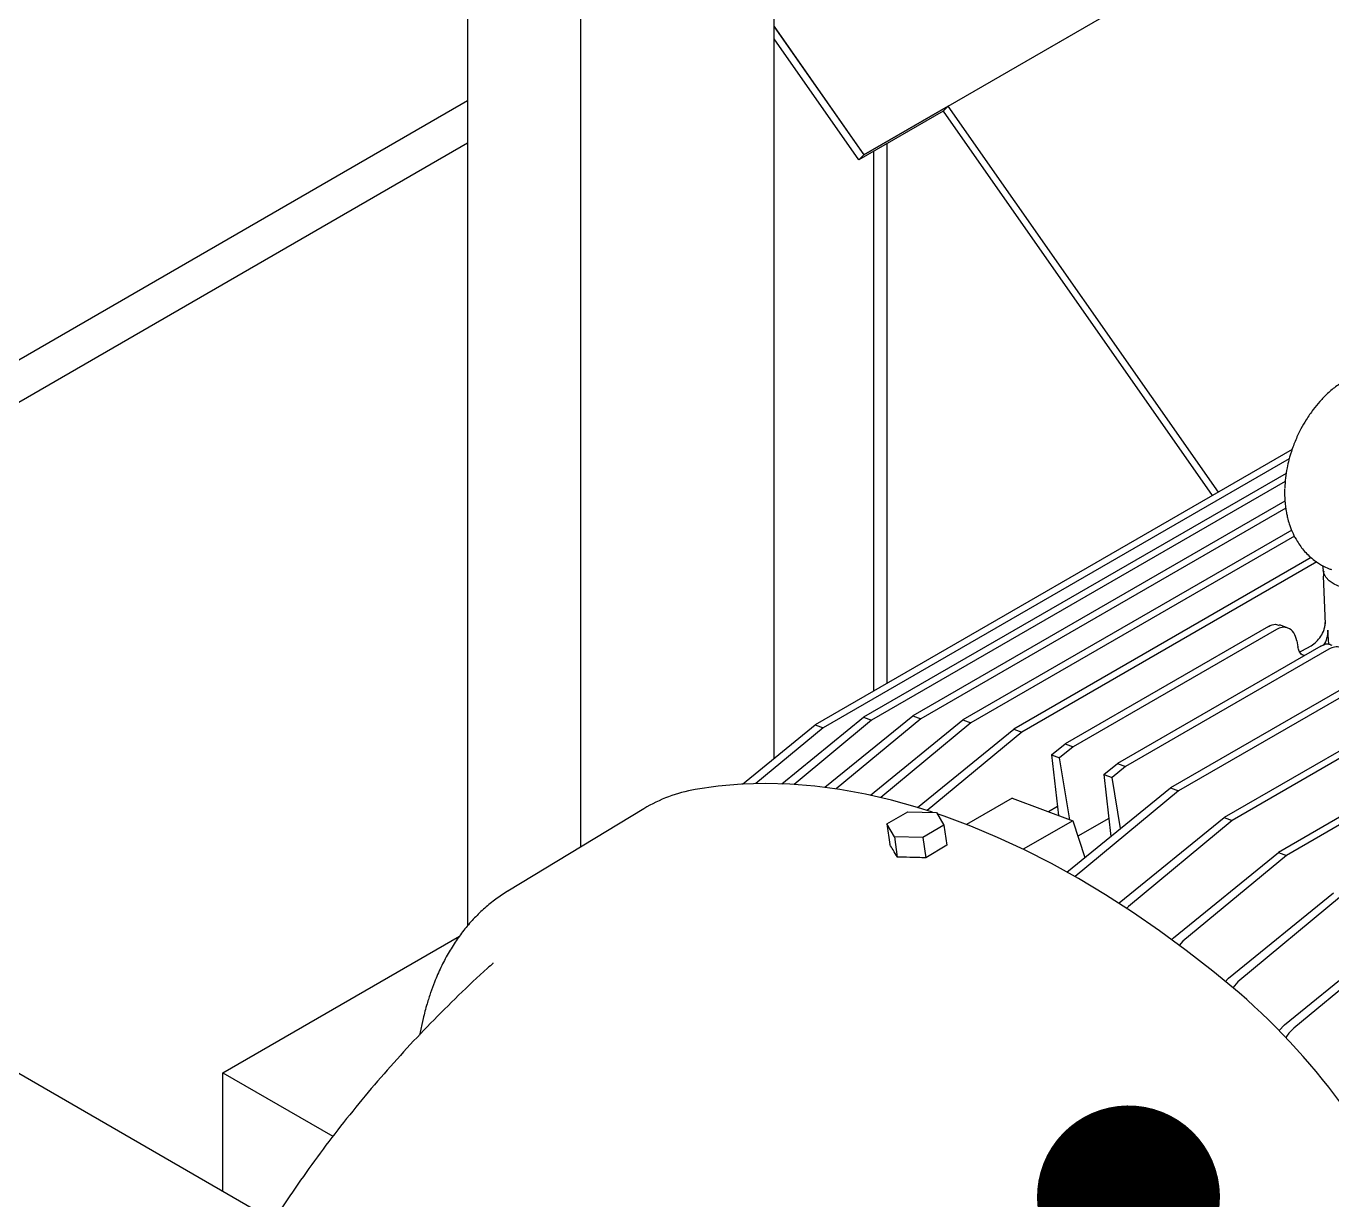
# Model space of a CAD drawing. Header units: millimetres. Extents: x 1293 to 41893, y 1011 to 26911.
# Drawn here: x 3597.6 to 3817.1, y 23242.7 to 23440 of the extents above; entities that cross this region are included whole.
import ezdxf

# ---------------------------------------------------------------- set-up
doc = ezdxf.new("R2010")
doc.units = ezdxf.units.MM
doc.header["$LTSCALE"] = 50
doc.layers.add('CAPA_1', color=7, linetype='Continuous')
doc.layers.add('STRUC', color=4, linetype='Continuous')
doc.dimstyles.new('SLDDIMSTYLE2', dxfattribs={"dimtxt": 0.18, "dimasz": 30.769231, "dimexe": 0, "dimexo": 0.0625, "dimgap": 0, "dimtad": 0, "dimtih": 1, "dimtoh": 1, "dimdec": 0, "dimrnd": 1e-09, "dimzin": 0, "dimdsep": 46, "dimtxsty": 'Standard', "dimblk1": 'DOT', "dimblk2": 'DOT', "dimsah": 1, "dimcen": 0.09, "dimadec": 0, "dimazin": 0, "dimtfac": 30.769231, "dimtdec": 0, "dimtofl": 0, "dimtmove": 0, "dimatfit": 3, "dimldrblk": 'DOT', "dimfxl": 1, "dimfrac": 2, "dimtolj": 1, "dimtzin": 0, "dimarcsym": 0})

# ---------------------------------------------------------------- blocks, each defined once
blk = doc.blocks.new('_Dot')
at = {"color": 0, "linetype": 'ByBlock', "lineweight": -2}
blk.add_line((-0.5, 0), (-1, 0), dxfattribs=at)
at = {"color": 0, "linetype": 'ByBlock', "const_width": 0.5}
blk.add_lwpolyline([(-0.25, 0, 1), (0.25, 0, 1)], format="xyb", close=True, dxfattribs=at)

msp = doc.modelspace()

# ---------------------------------------------------------------- linework, layer by layer
at = {"color": 7, "linetype": 'Continuous', "lineweight": 25}
for p, q in [((3738.4532522, 23418.3590993), (3976.5772458, 23555.9184256)), ((3739.8674658, 23419.1755074), (3976.5780321, 23555.9183259)), ((3752.5953879, 23426.5231804), (3976.5851084, 23555.9174283)), ((3639.1863933, 23239.162084), (3106.6639586, 23546.580742)), ((3723.3623641, 23316.9259721), (3723.3623641, 23462.0613334)), ((3671.7888604, 23454.9319055), (3671.7888604, 23288.7185814)), ((3690.8080674, 23443.952351), (3690.8080674, 23301.993897)), ((3723.3623641, 23439.9228203), (3738.4532522, 23418.3590993)), ((3723.3623641, 23439.8876197), (3738.4532522, 23418.3590993)), ((3737.6141383, 23417.5275408), (3723.3623641, 23437.8728917)), ((3751.7562739, 23425.6916219), (3737.6141383, 23417.5275408)), ((3752.5953879, 23426.5231804), (3738.4532522, 23418.3590993)), ((3752.5953879, 23426.5231804), (3751.7562739, 23425.6916219)), ((3751.7562739, 23425.6916219), (3797.019689, 23361.0751011)), ((3798.0540757, 23361.6722399), (3752.5953879, 23426.5231804)), ((3738.4532522, 23418.3590993), (3737.6141383, 23417.5275408)), ((3740.047298, 23418.9321739), (3740.047298, 23328.1856398)), ((3742.292362, 23420.2282218), (3742.292362, 23329.4816877)), ((3810.4317266, 23368.8177056), (3730.2621466, 23322.5367922)), ((3887.5747705, 23368.2569111), (3789.9940347, 23311.9247514)), ((3888.9197128, 23367.7543441), (3791.338977, 23311.4221844)), ((3809.9585618, 23367.2655677), (3731.6070889, 23322.0342252)), ((3809.4455378, 23364.8128951), (3738.3991759, 23323.7987034)), ((3809.2797842, 23363.4382219), (3739.7441181, 23323.2961364)), ((3896.5875717, 23363.2778313), (3799.0068359, 23306.9456716)), ((3897.9325139, 23362.7752643), (3800.3517781, 23306.4431046)), ((3809.2358867, 23360.1603845), (3746.6784751, 23324.0467595)), ((3809.3703125, 23358.9590012), (3748.0234174, 23323.5441925)), ((3905.7249612, 23357.4109003), (3808.1442254, 23301.0787406)), ((3907.0699035, 23356.9083332), (3809.4891676, 23300.5761735)), ((3810.3673429, 23355.2675958), (3755.0894644, 23323.3563558)), ((3810.8326906, 23354.2572497), (3756.4344067, 23322.8537888)), ((3813.6662527, 23350.6662768), (3763.6250422, 23321.7781009)), ((3814.5766963, 23349.9128791), (3764.9699844, 23321.2755339)), ((3815.5640631, 23349.2995983), (3815.655036, 23348.4742881)), ((3815.6873813, 23347.5487946), (3816.0132564, 23339.5300603)), ((3806.4576481, 23339.0731274), (3772.2808203, 23319.3432647)), ((3809.7911416, 23338.7810851), (3808.3252038, 23339.3288647)), ((3807.8025904, 23338.5705604), (3773.6257626, 23318.8406977)), ((3816.5932136, 23336.1047935), (3816.4268394, 23338.4507215)), ((3815.2782618, 23335.7771126), (3781.1014341, 23316.0472499)), ((3816.6232041, 23335.2745456), (3782.4463763, 23315.5446829)), ((3811.219439, 23336.666951), (3811.3861584, 23335.6649637)), ((3811.7142349, 23334.8074626), (3812.1008765, 23334.948666)), ((3812.1008765, 23334.948666), (3813.6466632, 23335.8410297)), ((3724.6608571, 23312.6268679), (3738.3991759, 23323.7987034)), ((3731.89545, 23312.0253814), (3746.6784751, 23324.0467595)), ((3738.3991759, 23323.7987034), (3739.7441181, 23323.2961364)), ((3746.6784751, 23324.0467595), (3748.0234174, 23323.5441925)), ((3718.0067978, 23312.57089), (3730.2621466, 23322.5367922)), ((3731.6070889, 23322.0342252), (3720.2865039, 23312.6593075)), ((3739.7441181, 23323.2961364), (3726.7343792, 23312.5223793)), ((3730.2621466, 23322.5367922), (3731.6070889, 23322.0342252)), ((3748.0234174, 23323.5441925), (3733.7940579, 23311.7604309)), ((3739.5296301, 23310.7032858), (3755.0894644, 23323.3563558)), ((3756.4344067, 23322.8537888), (3741.2819176, 23310.3055558)), ((3747.4611498, 23308.6338182), (3763.6250422, 23321.7781009)), ((3755.0894644, 23323.3563558), (3756.4344067, 23322.8537888)), ((3763.6250422, 23321.7781009), (3764.9699844, 23321.2755339)), ((3764.9699844, 23321.2755339), (3749.0899966, 23308.1248372)), ((3769.9816743, 23317.4736268), (3772.2808203, 23319.3432647)), ((3772.2808203, 23319.3432647), (3773.6257626, 23318.8406977)), ((3769.9816743, 23317.4736268), (3771.13717, 23307.3123657)), ((3769.9816743, 23317.4736268), (3771.3552022, 23316.9603781)), ((3773.6257626, 23318.8406977), (3771.3552022, 23316.9603781)), ((3773.0814055, 23306.5858597), (3771.3552022, 23316.9603781)), ((3778.802288, 23314.177612), (3781.1014341, 23316.0472499)), ((3782.4463763, 23315.5446829), (3780.1758159, 23313.6643633)), ((3781.1014341, 23316.0472499), (3782.4463763, 23315.5446829)), ((3778.802288, 23314.177612), (3780.1758159, 23313.6643633)), ((3778.802288, 23314.177612), (3779.9841142, 23303.7848045)), ((3781.6009033, 23305.0995579), (3780.1758159, 23313.6643633)), ((3772.5879449, 23297.7703286), (3789.9940347, 23311.9247514)), ((3791.338977, 23311.4221844), (3773.9358235, 23297.0101083)), ((3789.9940347, 23311.9247514), (3791.338977, 23311.4221844)), ((3701.4293106, 23308.4319565), (3678.5703169, 23294.5759926)), ((3763.3460472, 23310.2236888), (3755.6642064, 23305.7890565)), ((3763.3460472, 23310.2236888), (3773.5593894, 23306.4072506)), ((3770.9687122, 23308.7937588), (3769.4771186, 23307.9326802)), ((3742.3154241, 23305.8706621), (3745.853576, 23307.9131937)), ((3745.853576, 23307.9131937), (3750.6402303, 23307.8068754)), ((3750.6402303, 23307.8068754), (3751.8887327, 23305.6580256)), ((3773.5593894, 23306.4072506), (3765.2365863, 23301.6025986)), ((3773.5593894, 23306.4072506), (3775.588666, 23300.2104789)), ((3779.6398514, 23306.8122013), (3774.4145942, 23303.7957245)), ((3781.3543668, 23292.5908963), (3799.0068359, 23306.9456716)), ((3800.3517781, 23306.4431046), (3782.9187849, 23292.0063173)), ((3799.0068359, 23306.9456716), (3800.3517781, 23306.4431046)), ((3743.5639266, 23303.7218123), (3742.3154241, 23305.8706621)), ((3742.3154241, 23305.8706621), (3742.7979389, 23302.4321295)), ((3751.8887327, 23305.6580256), (3748.3505809, 23303.615494)), ((3751.8887327, 23305.6580256), (3752.3605195, 23302.2959432)), ((3748.3505809, 23303.615494), (3743.5639266, 23303.7218123)), ((3743.5639266, 23303.7218123), (3744.0448766, 23300.29443)), ((3748.3505809, 23303.615494), (3748.8330956, 23300.1769615)), ((3752.3605195, 23302.2959432), (3748.8330956, 23300.1769615)), ((3790.4917564, 23286.7239652), (3808.1442254, 23301.0787406)), ((3809.4891676, 23300.5761735), (3792.0561745, 23286.1393863)), ((3808.1442254, 23301.0787406), (3809.4891676, 23300.5761735)), ((3799.760836, 23279.9185744), (3817.413305, 23294.2733497)), ((3818.7582473, 23293.7707827), (3801.3252541, 23279.3339954)), ((3782.9187849, 23292.0063173), (3782.6009003, 23291.6420828)), ((3630.6606434, 23264.0289044), (3670.4437946, 23286.9952287)), ((3790.15661, 23286.3771866), (3790.4917564, 23286.7239652)), ((3809.1721856, 23272.0993285), (3826.8246546, 23286.4541038)), ((3792.0561745, 23286.1393863), (3791.4543099, 23285.4497655)), ((3828.1695969, 23285.9515368), (3810.7366037, 23271.5147495)), ((3676.0887834, 23282.4529779), (3676.0105323, 23282.3825277)), ((3799.2099934, 23279.3486131), (3799.760836, 23279.9185744)), ((3801.3252541, 23279.3339954), (3800.461, 23278.3437268)), ((3664.3140366, 23273.1363627), (3663.7026362, 23270.370188)), ((3808.2363247, 23271.1309858), (3809.1721856, 23272.0993285)), ((3630.6606434, 23244.0838947), (3630.6606434, 23264.0289044)), ((3630.6606434, 23264.0289044), (3649.1540451, 23253.3528908))]:
    msp.add_line(p, q, dxfattribs=at)
at = {"color": 7, "linetype": 'Continuous', "lineweight": 25, "flags": 128}
for points in [[(3832.5297288, 23347.1973299), (3831.3378361, 23346.5907944), (3830.0038238, 23346.0632666), (3828.5605396, 23345.627736), (3827.0435221, 23345.2949267), (3825.4901252, 23345.0730337), (3823.9385987, 23344.9675207), (3822.4271463, 23344.9809857), (3820.9929851, 23345.1130972), (3819.6714288, 23345.3606022), (3818.4950186, 23345.7174063), (3817.4927215, 23346.1747237), (3816.6892174, 23346.7212939), (3816.1042913, 23347.3436584), (3815.7523461, 23348.0264926), (3815.655036, 23348.4742881)], [(3749.99544, 23307.8298051), (3747.4717555, 23308.6305951), (3743.0674304, 23309.8652133), (3738.7100829, 23310.8774657), (3734.4062014, 23311.665845), (3730.1621943, 23312.2291773), (3725.9843812, 23312.5666237), (3721.878983, 23312.6776818), (3717.8521126, 23312.5621863), (3713.9097664, 23312.220309), (3710.0578144, 23311.6525591)], [(3801.5603979, 23277.460622), (3797.1139742, 23281.129241), (3792.6340512, 23284.618283), (3788.1272997, 23287.9225526), (3783.6004304, 23291.0371296), (3779.0601838, 23293.9573764), (3774.5133206, 23296.6789446), (3769.9666112, 23299.1977818), (3765.4268258, 23301.5101373), (3760.9007242, 23303.6125679), (3756.395046, 23305.501943), (3751.9165002, 23307.1754494), (3750.779347, 23307.5674359)]]:
    msp.add_lwpolyline(points, dxfattribs=at)
at = {"color": 7, "linetype": 'Continuous', "lineweight": 25}
for centre, radius, start, end in [((3714.3475245, 23286.9908829), 25.0319773, 99.867437069, 121.068898824), ((3723.5521526, 23188.2537673), 118.5037943, 22.794933415, 48.831450371)]:
    msp.add_arc(centre, radius, start, end, dxfattribs=at)
for points, knots in [([(3819.6994385, 23380.6694692), (3819.1124028, 23380.2929329), (3817.988621, 23379.5721172), (3816.4362349, 23378.3084602), (3815.1231782, 23376.9413231), (3813.9115594, 23375.4672127), (3812.845964, 23373.9268849), (3811.9513512, 23372.3718345), (3811.1587008, 23370.7489749), (3810.4590081, 23369.0001474), (3809.9255993, 23367.2536491), (3809.5554115, 23365.6240087), (3809.2888814, 23364.0138387), (3809.2275109, 23362.886537), (3809.1957424, 23362.3029886)], [0, 0, 0, 0, 0.1047642478, 0.20055365, 0.2881335436, 0.3672418115, 0.4596777216, 0.5376821288, 0.6037616638, 0.6968341833, 0.784071628, 0.8447867617, 0.9196537812, 1, 1, 1, 1]), ([(3809.1846252, 23362.1857137), (3809.1821285, 23361.6953715), (3809.1776067, 23360.8072985), (3809.2548678, 23359.633751), (3809.3857184, 23358.8089621), (3809.48968, 23358.2886157), (3809.5535921, 23357.895142), (3809.6232388, 23357.5149211), (3809.7927298, 23356.8619793), (3810.0635518, 23355.9755052), (3810.5734837, 23354.6751537), (3811.3725478, 23353.1947607), (3812.5280826, 23351.6165301), (3813.7966802, 23350.4458556), (3814.8627734, 23349.7000591), (3815.6477106, 23349.2416367), (3816.3897004, 23348.8659074), (3816.904207, 23348.6982861), (3817.0711102, 23348.6439106)], [0, 0, 0, 0, 0.0800120388, 0.1449121304, 0.1962905741, 0.2264863468, 0.2487604013, 0.2711250949, 0.2957505931, 0.3659735761, 0.4515582517, 0.5393058315, 0.6667677738, 0.8017803149, 0.8513191851, 0.9033014756, 0.9686315109, 1, 1, 1, 1]), ([(3815.7826954, 23348.3867525), (3815.7481296, 23348.2624567), (3815.6746439, 23347.9982074), (3815.7008351, 23347.7264434), (3815.7147066, 23347.5825099)], [0, 0, 0, 0, 0.4703734624, 1, 1, 1, 1]), ([(3806.4576481, 23339.0731274), (3806.873926, 23339.2684411), (3807.5415456, 23339.5816821), (3808.0857244, 23339.3268849), (3808.2905939, 23339.2309603)], [0, 0, 0, 0, 0.6235255409, 1, 1, 1, 1]), ([(3813.6466632, 23335.8410297), (3813.9383944, 23336.0420914), (3814.5221032, 23336.4443846), (3815.2848606, 23337.3872594), (3815.7666176, 23338.3304551), (3815.9894665, 23339.1432146), (3815.9999163, 23339.5340082), (3816.0051468, 23339.7296124)], [0, 0, 0, 0, 0.2491326988, 0.498475872, 0.7481828056, 0.8739578313, 1, 1, 1, 1]), ([(3811.219439, 23336.666951), (3811.0862046, 23337.1392858), (3810.8089647, 23338.1221402), (3809.8465862, 23338.8667492), (3808.78014, 23339.0079378), (3808.1198534, 23338.7125109), (3807.8025904, 23338.5705604)], [0, 0, 0, 0, 0.2703361094, 0.5625269021, 0.789797229, 1, 1, 1, 1]), ([(3816.4268394, 23338.4507215), (3816.4303196, 23338.2654847), (3816.4372922, 23337.8943583), (3816.2956146, 23337.1315702), (3816.0539764, 23336.4087745), (3815.7504841, 23336.0039333), (3815.6696527, 23335.8961088)], [0, 0, 0, 0, 0.211702417, 0.4241510178, 0.8466297755, 1, 1, 1, 1]), ([(3812.4872825, 23334.2003039), (3812.357487, 23334.2302269), (3811.9989655, 23334.3128802), (3811.5992327, 23334.8578878), (3811.4553177, 23335.4030043), (3811.3861584, 23335.6649637)], [0, 0, 0, 0, 0.2276616653, 0.6288475851, 1, 1, 1, 1]), ([(3815.2782618, 23335.7771126), (3815.6945397, 23335.9724263), (3816.3621593, 23336.2856673), (3816.9063381, 23336.0308701), (3817.1112076, 23335.9349455)], [0, 0, 0, 0, 0.6235255409, 1, 1, 1, 1]), ([(3820.0400527, 23333.3709362), (3819.9068183, 23333.843271), (3819.6295784, 23334.8261254), (3818.6671999, 23335.5707343), (3817.6007537, 23335.711923), (3816.9404672, 23335.4164961), (3816.6232041, 23335.2745456)], [0, 0, 0, 0, 0.2703361094, 0.5625269021, 0.789797229, 1, 1, 1, 1]), ([(3744.0448766, 23300.29443), (3743.8111766, 23300.7001141), (3743.3938574, 23301.4245461), (3742.9800242, 23302.1242583), (3742.7979389, 23302.4321295)], [0, 0, 0, 0, 0.5600029856, 1, 1, 1, 1]), ([(3748.8330956, 23300.1769615), (3747.9383801, 23300.2055228), (3746.3406689, 23300.2565253), (3744.7463706, 23300.2828479), (3744.0448766, 23300.29443)], [0, 0, 0, 0, 0.5599982676, 1, 1, 1, 1]), ([(3678.5734098, 23294.575066), (3678.5572878, 23294.5662268), (3677.8480631, 23294.1773753), (3676.5429421, 23293.2411149), (3674.6764281, 23291.7587919), (3672.9430325, 23290.0839733), (3671.3307149, 23288.2481379), (3669.8479507, 23286.2472964), (3668.4970548, 23284.0881327), (3667.2858608, 23281.7725162), (3666.3161674, 23279.5635735), (3665.7931156, 23278.0946928), (3665.5771506, 23277.4882008)], [0, 0, 0, 0, 0.0026290602, 0.1156556163, 0.2286866346, 0.3419560699, 0.4556910711, 0.570070498, 0.6852106702, 0.8011595224, 0.9178999543, 1, 1, 1, 1]), ([(3676.0944424, 23282.437264), (3675.7857558, 23282.1666166), (3673.8023582, 23280.4276317), (3670.2869068, 23277.0803907), (3665.5673624, 23272.3994373), (3661.02782, 23267.584784), (3656.6572414, 23262.6614459), (3652.4640637, 23257.6335717), (3648.4530166, 23252.510529), (3644.622734, 23247.3040591), (3640.9980409, 23242.0139732), (3638.4732356, 23238.165316), (3637.2111366, 23236.0577287), (3637.0352093, 23235.7639467)], [0, 0, 0, 0, 0.02001769173, 0.12861924349, 0.23689189918, 0.34480845306, 0.45233949548, 0.55945307605, 0.66611433754, 0.77228511805, 0.87792351962, 0.98298344298, 1, 1, 1, 1]), ([(3665.5925197, 23277.5317382), (3665.3846037, 23276.9006081), (3664.9106949, 23275.4620552), (3664.5285338, 23273.9724434), (3664.3140366, 23273.1363627)], [0, 0, 0, 0, 0.4387257483, 1, 1, 1, 1]), ([(3810.7366037, 23271.5147495), (3810.2681954, 23271.1092649), (3809.7507615, 23270.6613406), (3809.4511724, 23269.9826441), (3809.4227871, 23269.9183393)], [0, 0, 0, 0, 0.9052524552, 1, 1, 1, 1])]:
    msp.add_open_spline(points, degree=3, knots=knots, dxfattribs=at)
at = {"layer": 'STRUC', "linetype": 'Continuous', "lineweight": 25}
for p, q in [((3671.7888604, 23427.4301174), (3492.425059, 23323.8855989)), ((3671.7888604, 23420.3093372), (3498.5925039, 23320.3252088))]:
    msp.add_line(p, q, dxfattribs=at)

# ---------------------------------------------------------------- leaders
at = {"layer": 'CAPA_1'}
for points in [[(3723.2467328, 23683.0745665), (2086.5827462, 22900.0135735)], [(3782.9284914, 23243.1563716), (2346.0934473, 22025.5938051)]]:
    msp.add_leader(points, dimstyle='SLDDIMSTYLE2', dxfattribs=at)

doc.saveas('drawing.dxf')
